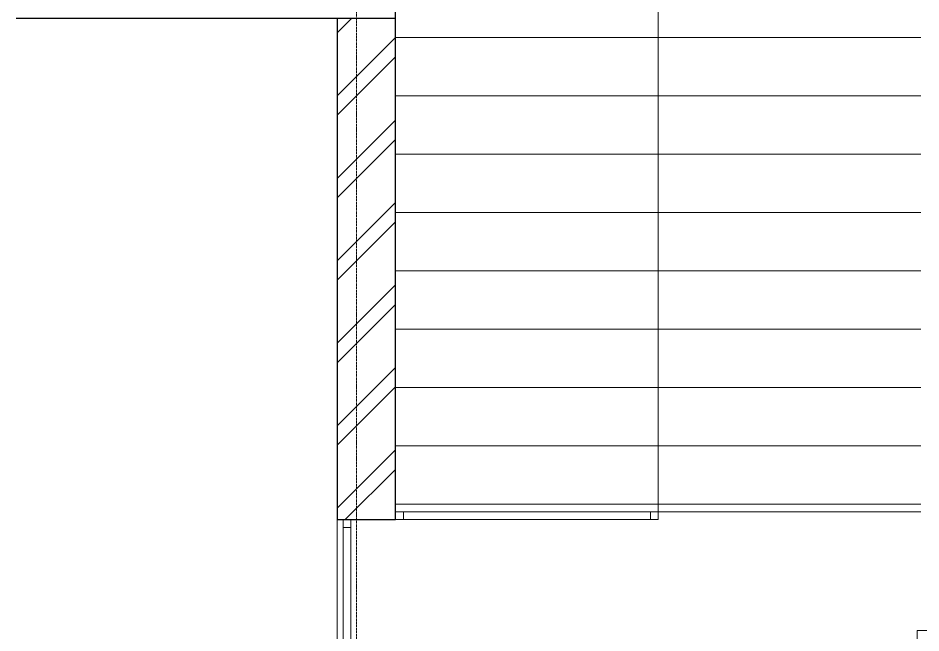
# Model space of a CAD drawing. Header units: millimetres. Extents: x -5016 to 62892, y -6019 to 88916.
# Drawn here: x 7760 to 12400, y 50437 to 53600 of the extents above; entities that cross this region are included whole.
import ezdxf

# ---------------------------------------------------------------- set-up
doc = ezdxf.new("R2010")
doc.units = ezdxf.units.MM
doc.linetypes.add('Осевая 12-2-2', pattern=[16, 12, -2, 0, -2])
for name, color, linetype, lineweight in [('A-DOOR', 8, 'Continuous', 13), ('A-FLOR', 9, 'Continuous', 13), ('A-GLAZ-CWMG', 8, 'Continuous', 13), ('A-WALL', 8, 'Continuous', 13), ('A-WALL-PATT', 8, 'Continuous', 13), ('S-GRID', 8, 'Continuous', 13), ('S-STRS', 9, 'Continuous', 13), ('АР_подложка', 8, 'Continuous', 13)]:
    doc.layers.add(name, color=color, linetype=linetype, lineweight=lineweight)

# ---------------------------------------------------------------- blocks, each defined once
blk = doc.blocks.new('Прямоугольный импост - Прямоугольный импост чёрный-1565337-Этаж 2 - Планировка')
at = {"layer": 'A-GLAZ-CWMG'}
for p, q in [((11598.2, 15652.6), (11638.2, 15652.6)), ((11598.2, 12612.6), (11598.2, 15652.6)), ((11638.2, 15652.6), (11638.2, 12612.6)), ((11638.2, 12612.6), (11598.2, 12612.6))]:
    blk.add_line(p, q, dxfattribs=at)
blk = doc.blocks.new('Прямоугольный импост - Прямоугольный импост чёрный-V5-Этаж 2 - Планировка')
at = {"layer": 'A-GLAZ-CWMG'}
for p, q in [((0, 20), (-40, 20)), ((-40, 20), (-40, -20)), ((-40, -20), (0, -20))]:
    blk.add_line(p, q, dxfattribs=at)
blk = doc.blocks.new('INT 19 Дверь межкомнатная одностворчатая - 900 х 2370 _800_ Глухое П-НАР-1569046-Этаж 2 - Планировка')
at = {"layer": 'A-DOOR', "lineweight": 25}
blk.add_line((-400, 170), (292.8, 570), dxfattribs=at)
at = {"layer": 'A-DOOR'}
for p, q in [((-400, 170), (-450, 170)), ((-450, 170), (-450, 95)), ((-400, 95), (-400, 170)), ((400, 95), (400, 170)), ((400, 170), (450, 170)), ((450, 170), (450, 95)), ((-450, 95), (-400, 95)), ((450, 95), (400, 95))]:
    blk.add_line(p, q, dxfattribs=at)
blk.add_arc((-400, 170), 800, 360, 30, dxfattribs=at)
blk = doc.blocks.new('Прямоугольный импост - Прямоугольный импост чёрный-1565356-Этаж 2 - Планировка')
at = {"layer": 'A-GLAZ-CWMG'}
for p, q in [((11908.2, 15692.6), (11908.2, 15732.6)), ((11908.2, 15732.6), (13178.2, 15732.6)), ((13178.2, 15732.6), (13178.2, 15692.6)), ((13178.2, 15692.6), (11908.2, 15692.6))]:
    blk.add_line(p, q, dxfattribs=at)
blk = doc.blocks.new('Прямоугольный импост - Прямоугольный импост чёрный-1565358-Этаж 2 - Планировка')
at = {"layer": 'A-GLAZ-CWMG'}
for p, q in [((-40, -20), (-40, 20)), ((-40, 20), (0, 20)), ((0, 20), (0, -20)), ((0, -20), (-40, -20))]:
    blk.add_line(p, q, dxfattribs=at)
blk = doc.blocks.new('Прямоугольный импост - Прямоугольный импост чёрный-1565359-Этаж 2 - Планировка')
at = {"layer": 'A-GLAZ-CWMG'}
for p, q in [((0, 20), (-40, 20)), ((-40, 20), (-40, -20)), ((-40, -20), (0, -20))]:
    blk.add_line(p, q, dxfattribs=at)
blk = doc.blocks.new('АР_plan2')
at = {"layer": 'A-WALL-PATT', "lineweight": 9}
h = blk.add_hatch(dxfattribs=at)
h.set_pattern_fill('FP_1', color=256, style=0, pattern_type=2)
h.set_pattern_definition([(45, (0, 0), (-212.132, 212.132), []), (45, (0, 100), (-212.132, 212.132), [])])
h.paths.add_polyline_path([(11868.2, 15692.6), (11868.2, 18272.6), (11568.2, 18272.6), (11568.2, 15692.6)])
at = {"layer": 'A-FLOR'}
for p, q in [((14568.2, 15732.6), (13218.2, 15732.6)), ((11568.2, 15692.6), (11568.2, 12622.6))]:
    blk.add_line(p, q, dxfattribs=at)
at = {"layer": 'A-WALL', "lineweight": 25}
for p, q in [((11868.2, 15692.6), (11868.2, 19972.6)), ((9918.2, 18272.6), (11868.2, 18272.6)), ((11568.2, 18272.6), (11568.2, 15692.6)), ((11568.2, 15692.6), (11868.2, 15692.6))]:
    blk.add_line(p, q, dxfattribs=at)
at = {"layer": 'S-GRID', "color": 251, "linetype": 'Осевая 12-2-2', "true_color": 0x646464}
blk.add_line((11668.2, 22574.8), (11668.2, -1346.2), dxfattribs=at)
at = {"layer": 'S-STRS'}
for p, q in [((13218.2, 18472.6), (13218.2, 18172.6)), ((11868.2, 18172.6), (13218.2, 18172.6)), ((13218.2, 18172.6), (13218.2, 17872.6)), ((14568.2, 18172.6), (13218.2, 18172.6)), ((11868.2, 17872.6), (13218.2, 17872.6)), ((13218.2, 17872.6), (13218.2, 17572.6)), ((14568.2, 17872.6), (13218.2, 17872.6)), ((11868.2, 17572.6), (13218.2, 17572.6)), ((13218.2, 17572.6), (13218.2, 17272.6)), ((14568.2, 17572.6), (13218.2, 17572.6)), ((11868.2, 17272.6), (13218.2, 17272.6)), ((13218.2, 17272.6), (13218.2, 16972.6)), ((14568.2, 17272.6), (13218.2, 17272.6)), ((11868.2, 16972.6), (13218.2, 16972.6)), ((13218.2, 16972.6), (13218.2, 16672.6)), ((14568.2, 16972.6), (13218.2, 16972.6)), ((11868.2, 16672.6), (13218.2, 16672.6)), ((13218.2, 16672.6), (13218.2, 16372.6)), ((14568.2, 16672.6), (13218.2, 16672.6)), ((11868.2, 16372.6), (13218.2, 16372.6)), ((13218.2, 16372.6), (13218.2, 16072.6)), ((14568.2, 16372.6), (13218.2, 16372.6)), ((11868.2, 16072.6), (13218.2, 16072.6)), ((13218.2, 16072.6), (13218.2, 15772.6)), ((14568.2, 16072.6), (13218.2, 16072.6)), ((11868.2, 15772.6), (13218.2, 15772.6)), ((14568.2, 15772.6), (13218.2, 15772.6)), ((13218.2, 15732.6), (13218.2, 15772.6))]:
    blk.add_line(p, q, dxfattribs=at)
at = {"layer": 'A-DOOR', "lineweight": 25, "rotation": 89.99999999999993}
blk.add_blockref('INT 19 Дверь межкомнатная одностворчатая - 900 х 2370 _800_ Глухое П-НАР-1569046-Этаж 2 - Планировка', (14718.2, 14672.6), dxfattribs=at)
at = {"layer": 'A-GLAZ-CWMG'}
for name, p, rotation in [('Прямоугольный импост - Прямоугольный импост чёрный-1565359-Этаж 2 - Планировка', (11868.2, 15712.6), 180), ('Прямоугольный импост - Прямоугольный импост чёрный-V5-Этаж 2 - Планировка', (11618.2, 15692.6), 90)]:
    blk.add_blockref(name, p, dxfattribs=dict(at, rotation=rotation))
for name in ['Прямоугольный импост - Прямоугольный импост чёрный-1565356-Этаж 2 - Планировка', 'Прямоугольный импост - Прямоугольный импост чёрный-1565337-Этаж 2 - Планировка']:
    blk.add_blockref(name, (0, 0), dxfattribs=at)
at = {"layer": 'A-GLAZ-CWMG', "extrusion": (0, 0, -1), "rotation": 180}
blk.add_blockref('Прямоугольный импост - Прямоугольный импост чёрный-1565358-Этаж 2 - Планировка', (-13218.2, 15712.6), dxfattribs=at)

msp = doc.modelspace()

# ---------------------------------------------------------------- block references
at = {"layer": 'АР_подложка'}
msp.add_blockref('АР_plan2', (-2168, 35327), dxfattribs=at)

doc.saveas('drawing.dxf')
